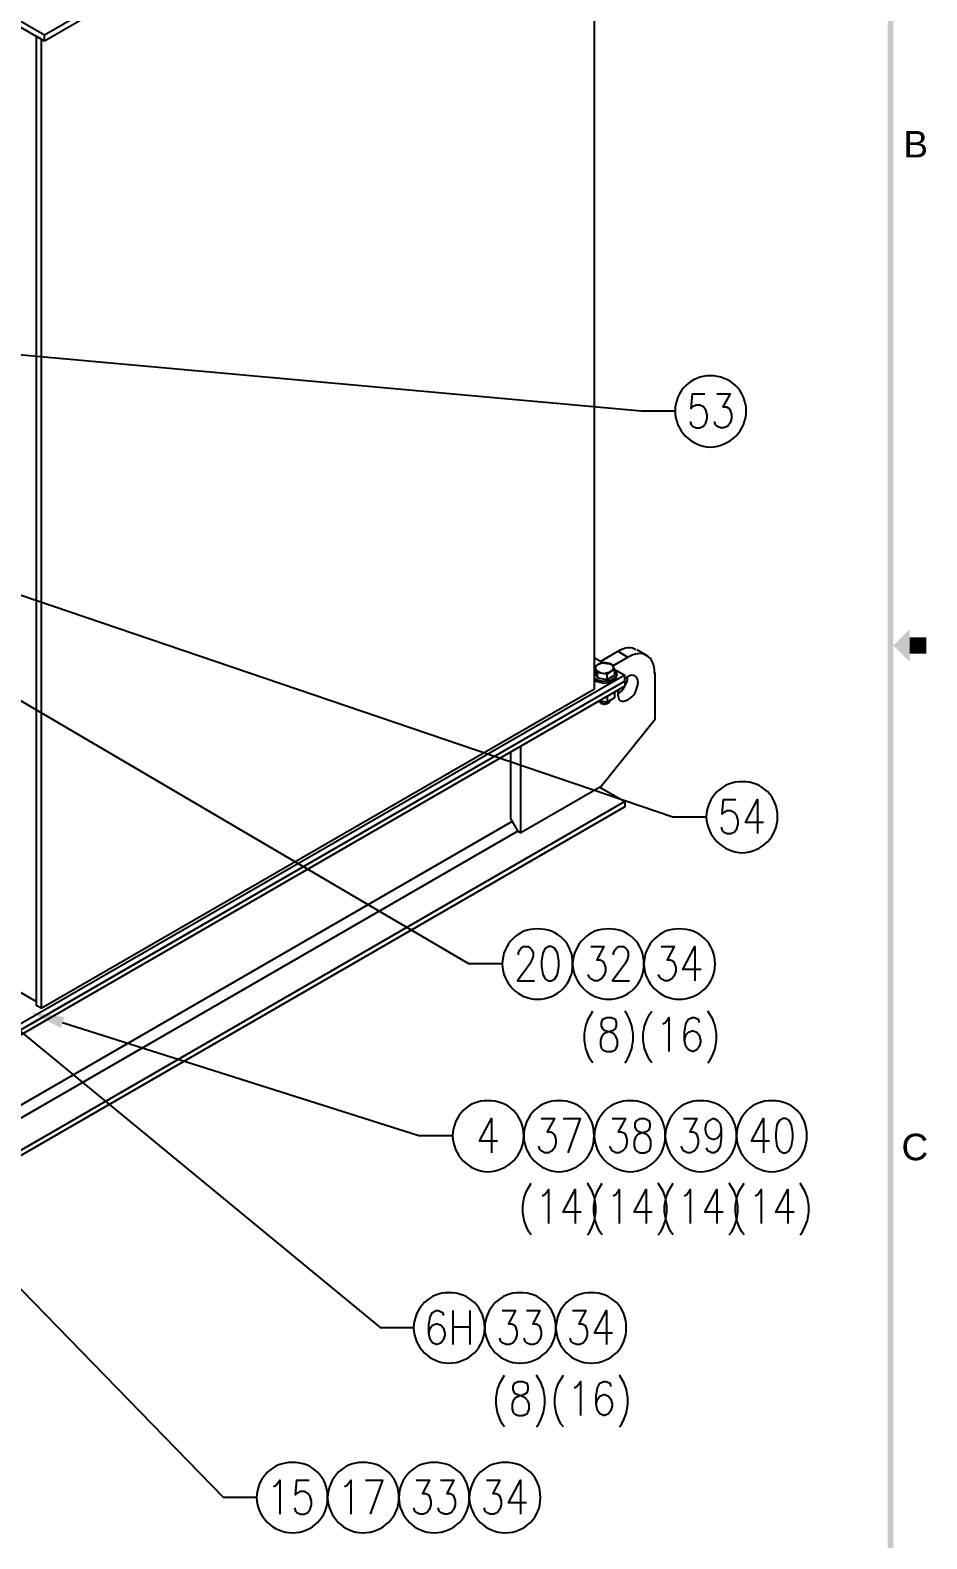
# Model space of a CAD drawing. Header units: inches. Extents: x 0.3 to 33.8, y 15.5 to 37.1.
# Drawn here: x 29.02 to 33.77, y 21.61 to 29.59 of the extents above; entities that cross this region are included whole.
import ezdxf

# ---------------------------------------------------------------- set-up
doc = ezdxf.new("R2010")
doc.units = ezdxf.units.IN
doc.header["$MEASUREMENT"] = 0
doc.styles.add('PDF Arial', font='arial.ttf')

# ---------------------------------------------------------------- blocks, each defined once
blk = doc.blocks.new('60298_1')
at = {"true_color": 0x0037dd, "transparency": 33554687}
for points in [[(33.5914, 15.7043), (33.5614, 15.7344), (33.5614, 36.9341), (33.5914, 36.9641)], [(33.5914, 26.3342), (33.6784, 26.4212), (33.6784, 26.2473)], [(33.6784, 26.2907), (33.6784, 26.3777), (33.7653, 26.3777), (33.7653, 26.2907)]]:
    blk.add_hatch(color=162, dxfattribs=at).paths.add_polyline_path(points)
at = {"transparency": 33554687}
blk.add_hatch(color=21, dxfattribs=at).paths.add_polyline_path([(29.1855, 24.3102), (29.0228, 24.3934), (29.2037, 24.3675)])
for points in [[(29.0986, 29.5644), (24.8506, 32.0173)], [(32.0281, 31.2251), (32.0281, 31.2561), (29.0986, 29.5644)], [(32.0281, 31.2251), (29.0986, 29.5339)], [(29.0986, 29.5339), (26.2521, 31.1776)], [(29.081, 29.5442), (29.081, 24.4142), (32.0101, 26.1055), (32.0101, 31.2148)], [(29.081, 29.5442), (29.0541, 29.5597), (29.0541, 24.4292)], [(29.0986, 29.5339), (29.0986, 29.5644)], [(32.5156, 27.5199), (32.5213, 27.5034), (32.528, 27.4956), (32.5482, 27.4863), (32.5662, 27.4863), (32.5859, 27.4956), (32.5988, 27.5127), (32.6055, 27.5369), (32.6055, 27.556), (32.5988, 27.5803), (32.5859, 27.5974), (32.5662, 27.6067), (32.5482, 27.6067), (32.528, 27.5974), (32.5213, 27.5896), (32.528, 27.6666), (32.5931, 27.6666)], [(32.6571, 27.6666), (32.7274, 27.6666), (32.6891, 27.5974), (32.7077, 27.5974), (32.7217, 27.5896), (32.7274, 27.5803), (32.7346, 27.556), (32.7346, 27.5369), (32.7274, 27.5127), (32.715, 27.4956), (32.6948, 27.4863), (32.6767, 27.4863), (32.6571, 27.4956), (32.6499, 27.5034), (32.6442, 27.5199)], [(32.0416, 26.2506), (32.1335, 26.3038)], [(32.1335, 26.3038), (32.1867, 26.2728)], [(32.2337, 26.3136), (32.2869, 26.2831)], [(32.0101, 26.2686), (32.054, 26.2439)], [(32.0111, 26.1927), (32.0111, 26.2211), (32.0302, 26.2356), (32.0493, 26.2433)], [(32.025, 26.1628), (32.025, 26.1912), (32.0111, 26.2211)], [(32.0111, 26.2077), (32.0111, 26.2077)], [(32.0493, 26.2433), (32.1015, 26.2351)], [(32.1159, 26.2051), (32.0963, 26.1974), (32.0772, 26.1829)], [(32.1015, 26.2351), (32.1159, 26.2051), (32.1159, 26.1767)], [(32.1072, 26.2268), (32.1867, 26.2728)], [(32.1144, 26.2087), (32.1696, 26.1767)], [(32.1696, 26.1463), (22.3992, 20.505), (22.3992, 20.4782)], [(32.1696, 26.1194), (22.3992, 20.4782)], [(32.1696, 26.1463), (32.1696, 26.1767), (28.9571, 24.3223)], [(32.1696, 26.1463), (28.9571, 24.2913)], [(32.0101, 26.1623), (32.0168, 26.1576)], [(32.0101, 26.1545), (32.0168, 26.1499)], [(32.0111, 26.1927), (32.025, 26.1628)], [(32.0772, 26.1545), (32.0772, 26.1829), (32.025, 26.1912)], [(32.025, 26.1628), (32.0772, 26.1545)], [(32.0772, 26.1545), (32.1159, 26.1767)], [(32.1288, 26.1767), (32.1288, 26.1845)], [(32.1867, 26.1705), (32.1696, 26.1576)], [(32.1696, 26.1463), (32.1696, 26.1194)], [(32.3282, 26.1912), (32.3282, 25.9407)], [(32.0772, 26.0352), (32.0328, 26.0404)], [(32.0772, 26.0662), (32.0772, 26.0352)], [(32.1159, 26.0569), (32.0772, 26.0352)], [(32.0855, 26.0332), (32.0932, 26.0409)], [(32.1159, 26.0884), (32.1159, 26.0569)], [(32.0452, 26.0311), (32.0411, 26.0332)], [(32.0818, 26.0311), (32.0855, 26.0332)], [(32.3282, 25.9407), (32.0452, 25.588)], [(31.6202, 25.3432), (31.6202, 25.8018)], [(31.567, 25.4145), (31.567, 25.7713)], [(32.0452, 25.588), (31.6202, 25.3432)], [(32.0374, 25.5839), (32.1696, 25.508)], [(32.1696, 25.508), (22.3992, 19.8667)], [(32.1696, 25.4806), (22.3992, 19.8399)], [(32.1696, 25.508), (32.1696, 25.4806)], [(32.6798, 25.3722), (32.6855, 25.3556), (32.6922, 25.3479), (32.7124, 25.3386), (32.7305, 25.3386), (32.7501, 25.3479), (32.763, 25.3649), (32.7697, 25.3892), (32.7697, 25.4078), (32.763, 25.4326), (32.7501, 25.4491), (32.7305, 25.4589), (32.7124, 25.4589), (32.6922, 25.4491), (32.6855, 25.4419), (32.6922, 25.5188), (32.7573, 25.5188)], [(32.9045, 25.3985), (32.8084, 25.3985), (32.872, 25.5188), (32.872, 25.3386)], [(31.5737, 25.4031), (22.6992, 20.2793)], [(31.567, 25.4145), (31.6026, 25.3531)], [(31.6042, 25.352), (22.6992, 20.2107)], [(29.0541, 24.4499), (27.4956, 25.35)], [(31.6026, 25.3531), (31.6202, 25.3432)], [(31.6068, 24.6972), (31.6068, 24.707), (31.614, 24.7235), (31.6191, 24.7313), (31.6336, 24.7406), (31.6589, 24.7406), (31.6713, 24.7313), (31.6785, 24.7235), (31.6842, 24.707), (31.6842, 24.69), (31.6785, 24.6714), (31.6646, 24.6466), (31.6011, 24.5604), (31.6914, 24.5604)], [(31.7679, 24.5604), (31.7803, 24.5604), (31.8004, 24.5697), (31.8128, 24.5939), (31.82, 24.6373), (31.82, 24.6636), (31.8128, 24.707), (31.8004, 24.7313), (31.7803, 24.7406), (31.7679, 24.7406), (31.7482, 24.7313), (31.7353, 24.707), (31.7297, 24.6636), (31.7297, 24.6373), (31.7353, 24.5939), (31.7482, 24.5697), (31.7679, 24.5604)], [(31.9894, 24.7406), (32.0596, 24.7406), (32.0214, 24.6714), (32.04, 24.6714), (32.054, 24.6636), (32.0596, 24.6544), (32.0669, 24.6301), (32.0669, 24.611), (32.0596, 24.5867), (32.0467, 24.5697), (32.0271, 24.5604), (32.009, 24.5604), (31.9894, 24.5697), (31.9822, 24.5774), (31.9765, 24.5939)], [(32.1108, 24.6972), (32.1108, 24.707), (32.118, 24.7235), (32.1237, 24.7313), (32.1376, 24.7406), (32.1629, 24.7406), (32.1758, 24.7313), (32.1825, 24.7235), (32.1882, 24.707), (32.1882, 24.69), (32.1825, 24.6714), (32.1686, 24.6466), (32.1051, 24.5604), (32.1955, 24.5604)], [(32.3617, 24.7406), (32.432, 24.7406), (32.3938, 24.6714), (32.4123, 24.6714), (32.4263, 24.6636), (32.432, 24.6544), (32.4392, 24.6301), (32.4392, 24.611), (32.432, 24.5867), (32.4191, 24.5697), (32.3994, 24.5604), (32.3814, 24.5604), (32.3617, 24.5697), (32.3545, 24.5774), (32.3488, 24.5939)], [(32.5735, 24.6203), (32.4774, 24.6203), (32.5409, 24.7406), (32.5409, 24.5604)], [(29.081, 24.4142), (29.0541, 24.4292)], [(32.0013, 24.125), (31.9889, 24.1416), (31.976, 24.1679), (31.9636, 24.202), (31.9564, 24.2448), (31.9564, 24.2789), (31.9636, 24.3218), (31.976, 24.3559), (32.0013, 24.3987)], [(32.0731, 24.1849), (32.0989, 24.1849), (32.1185, 24.1942), (32.1242, 24.202), (32.1309, 24.2185), (32.1309, 24.2448), (32.1242, 24.2619), (32.1113, 24.2789), (32.0917, 24.2882), (32.0664, 24.2954), (32.0534, 24.3053), (32.0467, 24.3218), (32.0467, 24.3388), (32.0534, 24.3559), (32.0731, 24.3652), (32.0989, 24.3652), (32.1185, 24.3559), (32.1242, 24.3388), (32.1242, 24.3218), (32.1185, 24.3053), (32.1041, 24.2954), (32.0787, 24.2882), (32.0591, 24.2789), (32.0467, 24.2619), (32.0411, 24.2448), (32.0411, 24.2185), (32.0467, 24.202), (32.0534, 24.1942), (32.0731, 24.1849)], [(32.1696, 24.125), (32.1825, 24.1416), (32.1949, 24.1679), (32.2079, 24.202), (32.2146, 24.2448), (32.2146, 24.2789), (32.2079, 24.3218), (32.1949, 24.3559), (32.1825, 24.3822), (32.1696, 24.3987)], [(32.3127, 24.125), (32.2998, 24.1416), (32.2874, 24.1679), (32.2745, 24.202), (32.2678, 24.2448), (32.2678, 24.2789), (32.2745, 24.3218), (32.2874, 24.3559), (32.2998, 24.3822), (32.3127, 24.3987)], [(32.3705, 24.3311), (32.3845, 24.3388), (32.4025, 24.3652), (32.4025, 24.1849)], [(32.4862, 24.2448), (32.4934, 24.2712), (32.5063, 24.2882), (32.526, 24.2954), (32.5316, 24.2954), (32.5513, 24.2882), (32.5637, 24.2712), (32.5709, 24.2448), (32.5709, 24.2355), (32.5637, 24.2113), (32.5513, 24.1942), (32.5316, 24.1849), (32.526, 24.1849), (32.5063, 24.1942), (32.4934, 24.2113), (32.4862, 24.2448), (32.4862, 24.2882), (32.4934, 24.3311), (32.5063, 24.3559), (32.526, 24.3652), (32.5384, 24.3652), (32.558, 24.3559), (32.5637, 24.3388)], [(32.6096, 24.125), (32.622, 24.1416), (32.6349, 24.1679), (32.6473, 24.202), (32.6545, 24.2448), (32.6545, 24.2789), (32.6473, 24.3218), (32.6349, 24.3559), (32.6096, 24.3987)], [(31.4957, 23.7104), (31.4002, 23.7104), (31.4637, 23.8302), (31.4637, 23.6499)], [(31.7271, 23.8302), (31.7973, 23.8302), (31.7596, 23.761), (31.7777, 23.761), (31.7916, 23.7532), (31.7973, 23.7439), (31.8045, 23.7197), (31.8045, 23.7005), (31.7973, 23.6763), (31.7849, 23.6592), (31.7653, 23.6499), (31.7467, 23.6499), (31.7271, 23.6592), (31.7198, 23.667), (31.7147, 23.684)], [(31.8433, 23.8302), (31.9331, 23.8302), (31.8686, 23.6499)], [(32.1025, 23.8302), (32.1727, 23.8302), (32.135, 23.761), (32.1531, 23.761), (32.1676, 23.7532), (32.1727, 23.7439), (32.18, 23.7197), (32.18, 23.7005), (32.1727, 23.6763), (32.1603, 23.6592), (32.1407, 23.6499), (32.1221, 23.6499), (32.1025, 23.6592), (32.0901, 23.684)], [(32.2512, 23.6499), (32.2765, 23.6499), (32.2962, 23.6592), (32.3018, 23.667), (32.3085, 23.684), (32.3085, 23.7104), (32.3018, 23.7269), (32.2889, 23.7439), (32.2693, 23.7532), (32.244, 23.761), (32.2311, 23.7703), (32.2244, 23.7873), (32.2244, 23.8038), (32.2311, 23.8209), (32.2512, 23.8302), (32.2765, 23.8302), (32.2962, 23.8209), (32.3018, 23.8038), (32.3018, 23.7873), (32.2962, 23.7703), (32.2822, 23.761), (32.2569, 23.7532), (32.2368, 23.7439), (32.2244, 23.7269), (32.2187, 23.7104), (32.2187, 23.684), (32.2244, 23.667), (32.2311, 23.6592), (32.2512, 23.6499)], [(32.481, 23.8302), (32.5518, 23.8302), (32.5136, 23.761), (32.5322, 23.761), (32.5461, 23.7532), (32.5518, 23.7439), (32.5585, 23.7197), (32.5585, 23.7005), (32.5518, 23.6763), (32.5389, 23.6592), (32.5192, 23.6499), (32.5012, 23.6499), (32.481, 23.6592), (32.4686, 23.684)], [(32.6804, 23.7703), (32.6747, 23.7439), (32.6607, 23.7269), (32.6421, 23.7197), (32.6354, 23.7197), (32.6158, 23.7269), (32.6029, 23.7439), (32.5972, 23.7703), (32.5972, 23.7796), (32.6029, 23.8038), (32.6158, 23.8209), (32.6354, 23.8302), (32.6421, 23.8302), (32.6607, 23.8209), (32.6747, 23.8038), (32.6804, 23.7703), (32.6804, 23.7269), (32.6747, 23.684), (32.6607, 23.6592), (32.6421, 23.6499), (32.6298, 23.6499), (32.6101, 23.6592), (32.6029, 23.6763)], [(32.9365, 23.7104), (32.841, 23.7104), (32.9045, 23.8302), (32.9045, 23.6499)], [(33.0078, 23.6499), (33.0202, 23.6499), (33.0398, 23.6592), (33.0527, 23.684), (33.0599, 23.7269), (33.0599, 23.7532), (33.0527, 23.7966), (33.0398, 23.8209), (33.0202, 23.8302), (33.0078, 23.8302), (32.9881, 23.8209), (32.9752, 23.7966), (32.9696, 23.7532), (32.9696, 23.7269), (32.9752, 23.684), (32.9881, 23.6592), (33.0078, 23.6499)], [(31.6749, 23.2146), (31.6625, 23.2316), (31.6496, 23.2575), (31.6372, 23.2916), (31.63, 23.3349), (31.63, 23.3685), (31.6372, 23.4119), (31.6496, 23.4454), (31.6749, 23.4888)], [(31.9719, 23.2146), (31.9848, 23.2316), (31.9972, 23.2575), (32.0101, 23.2916), (32.0168, 23.3349), (32.0168, 23.3685), (32.0101, 23.4119), (31.9972, 23.4454), (31.9719, 23.4888)], [(32.0503, 23.2146), (32.038, 23.2316), (32.025, 23.2575), (32.0126, 23.2916), (32.0054, 23.3349), (32.0054, 23.3685), (32.0126, 23.4119), (32.025, 23.4454), (32.0503, 23.4888)], [(32.3473, 23.2146), (32.3602, 23.2316), (32.3726, 23.2575), (32.3855, 23.2916), (32.3922, 23.3349), (32.3922, 23.3685), (32.3855, 23.4119), (32.3726, 23.4454), (32.3473, 23.4888)], [(32.4258, 23.2146), (32.4134, 23.2316), (32.4005, 23.2575), (32.3881, 23.2916), (32.3808, 23.3349), (32.3808, 23.3685), (32.3881, 23.4119), (32.4005, 23.4454), (32.4258, 23.4888)], [(32.7227, 23.2146), (32.7356, 23.2316), (32.748, 23.2575), (32.7609, 23.2916), (32.7682, 23.3349), (32.7682, 23.3685), (32.7609, 23.4119), (32.748, 23.4454), (32.7227, 23.4888)], [(32.8012, 23.2146), (32.7888, 23.2316), (32.7759, 23.2575), (32.7635, 23.2916), (32.7563, 23.3349), (32.7563, 23.3685), (32.7635, 23.4119), (32.7759, 23.4454), (32.8012, 23.4888)], [(33.0981, 23.2146), (33.111, 23.2316), (33.1234, 23.2575), (33.1364, 23.2916), (33.1436, 23.3349), (33.1436, 23.3685), (33.1364, 23.4119), (33.1234, 23.4454), (33.0981, 23.4888)], [(31.7328, 23.4212), (31.7467, 23.4284), (31.7653, 23.4547), (31.7653, 23.2745)], [(31.9388, 23.3349), (31.8433, 23.3349), (31.9063, 23.4547), (31.9063, 23.2745)], [(32.1082, 23.4212), (32.1221, 23.4284), (32.1407, 23.4547), (32.1407, 23.2745)], [(32.3142, 23.3349), (32.2187, 23.3349), (32.2822, 23.4547), (32.2822, 23.2745)], [(32.4836, 23.4212), (32.4976, 23.4284), (32.5161, 23.4547), (32.5161, 23.2745)], [(32.6897, 23.3349), (32.5941, 23.3349), (32.6576, 23.4547), (32.6576, 23.2745)], [(32.859, 23.4212), (32.8735, 23.4284), (32.8916, 23.4547), (32.8916, 23.2745)], [(33.0656, 23.3349), (32.9696, 23.3349), (33.0331, 23.4547), (33.0331, 23.2745)], [(31.1327, 22.6941), (31.1394, 22.7204), (31.1523, 22.7374), (31.1719, 22.7447), (31.1776, 22.7447), (31.1972, 22.7374), (31.2096, 22.7204), (31.2169, 22.6941), (31.2169, 22.6848), (31.2096, 22.6605), (31.1972, 22.6435), (31.1776, 22.6342), (31.1719, 22.6342), (31.1523, 22.6435), (31.1394, 22.6605), (31.1327, 22.6941), (31.1327, 22.7374), (31.1394, 22.7803), (31.1523, 22.8046), (31.1719, 22.8144), (31.1843, 22.8144), (31.2045, 22.8046), (31.2096, 22.7881)], [(31.2613, 22.6342), (31.2613, 22.8144)], [(31.3511, 22.6342), (31.3511, 22.8144)], [(31.5215, 22.8144), (31.5918, 22.8144), (31.5536, 22.7447), (31.5722, 22.7447), (31.5861, 22.7374), (31.5918, 22.7276), (31.599, 22.7034), (31.599, 22.6848), (31.5918, 22.6605), (31.5794, 22.6435), (31.5592, 22.6342), (31.5412, 22.6342), (31.5215, 22.6435), (31.5143, 22.6507), (31.5086, 22.6677)], [(31.6501, 22.8144), (31.7204, 22.8144), (31.6827, 22.7447), (31.7007, 22.7447), (31.7147, 22.7374), (31.7204, 22.7276), (31.7276, 22.7034), (31.7276, 22.6848), (31.7204, 22.6605), (31.708, 22.6435), (31.6883, 22.6342), (31.6698, 22.6342), (31.6501, 22.6435), (31.6429, 22.6507), (31.6372, 22.6677)], [(31.8939, 22.8144), (31.9641, 22.8144), (31.9259, 22.7447), (31.9445, 22.7447), (31.9584, 22.7374), (31.9641, 22.7276), (31.9713, 22.7034), (31.9713, 22.6848), (31.9641, 22.6605), (31.9512, 22.6435), (31.9316, 22.6342), (31.9135, 22.6342), (31.8939, 22.6435), (31.8866, 22.6507), (31.881, 22.6677)], [(32.1056, 22.6941), (32.0095, 22.6941), (32.0731, 22.8144), (32.0731, 22.6342)], [(31.2613, 22.7276), (31.3511, 22.7276)], [(31.5334, 22.1983), (31.521, 22.2154), (31.5081, 22.2417), (31.4957, 22.2753), (31.4885, 22.3186), (31.4885, 22.3522), (31.4957, 22.3956), (31.5081, 22.4291), (31.5334, 22.4725)], [(31.7018, 22.1983), (31.7147, 22.2154), (31.7271, 22.2417), (31.74, 22.2753), (31.7467, 22.3186), (31.7467, 22.3522), (31.74, 22.3956), (31.7271, 22.4291), (31.7018, 22.4725)], [(31.8448, 22.1983), (31.8319, 22.2154), (31.8195, 22.2417), (31.8066, 22.2753), (31.7999, 22.3186), (31.7999, 22.3522), (31.8066, 22.3956), (31.8195, 22.4291), (31.8448, 22.4725)], [(32.1418, 22.1983), (32.1541, 22.2154), (32.1671, 22.2417), (32.1794, 22.2753), (32.1867, 22.3186), (32.1867, 22.3522), (32.1794, 22.3956), (32.1671, 22.4291), (32.1418, 22.4725)], [(31.6057, 22.2587), (31.631, 22.2587), (31.6506, 22.268), (31.6563, 22.2753), (31.663, 22.2923), (31.663, 22.3186), (31.6563, 22.3357), (31.6434, 22.3522), (31.6238, 22.3615), (31.5985, 22.3692), (31.5856, 22.3785), (31.5789, 22.3956), (31.5789, 22.4126), (31.5856, 22.4291), (31.6057, 22.439), (31.631, 22.439), (31.6506, 22.4291), (31.6563, 22.4126), (31.6563, 22.3956), (31.6506, 22.3785), (31.6367, 22.3692), (31.6109, 22.3615), (31.5913, 22.3522), (31.5789, 22.3357), (31.5732, 22.3186), (31.5732, 22.2923), (31.5789, 22.2753), (31.5856, 22.268), (31.6057, 22.2587)], [(31.9027, 22.4049), (31.9166, 22.4126), (31.9347, 22.439), (31.9347, 22.2587)], [(32.0183, 22.3186), (32.0256, 22.345), (32.0385, 22.3615), (32.0581, 22.3692), (32.0638, 22.3692), (32.0834, 22.3615), (32.0958, 22.345), (32.103, 22.3186), (32.103, 22.3093), (32.0958, 22.2846), (32.0834, 22.268), (32.0638, 22.2587), (32.0581, 22.2587), (32.0385, 22.268), (32.0256, 22.2846), (32.0183, 22.3186), (32.0183, 22.3615), (32.0256, 22.4049), (32.0385, 22.4291), (32.0581, 22.439), (32.0705, 22.439), (32.0906, 22.4291), (32.0958, 22.4126)], [(30.3111, 21.8823), (30.325, 21.89), (30.3436, 21.9164), (30.3436, 21.7361)], [(30.4216, 21.7697), (30.4273, 21.7527), (30.434, 21.7454), (30.4541, 21.7361), (30.4722, 21.7361), (30.4918, 21.7454), (30.5047, 21.7625), (30.5114, 21.7867), (30.5114, 21.8053), (30.5047, 21.8296), (30.4918, 21.8466), (30.4722, 21.8559), (30.4541, 21.8559), (30.434, 21.8466), (30.4273, 21.8394), (30.434, 21.9164), (30.4991, 21.9164)], [(30.6865, 21.8823), (30.7005, 21.89), (30.719, 21.9164), (30.719, 21.7361)], [(30.797, 21.9164), (30.8874, 21.9164), (30.8223, 21.7361)], [(31.0661, 21.9164), (31.1363, 21.9164), (31.0986, 21.8466), (31.1167, 21.8466), (31.1306, 21.8394), (31.1363, 21.8296), (31.1435, 21.8053), (31.1435, 21.7867), (31.1363, 21.7625), (31.1239, 21.7454), (31.1043, 21.7361), (31.0857, 21.7361), (31.0661, 21.7454), (31.0588, 21.7527), (31.0537, 21.7697)], [(31.1947, 21.9164), (31.2654, 21.9164), (31.2272, 21.8466), (31.2458, 21.8466), (31.2597, 21.8394), (31.2654, 21.8296), (31.2721, 21.8053), (31.2721, 21.7867), (31.2654, 21.7625), (31.2525, 21.7454), (31.2329, 21.7361), (31.2148, 21.7361), (31.1947, 21.7454), (31.1879, 21.7527), (31.1823, 21.7697)], [(31.4384, 21.9164), (31.5086, 21.9164), (31.4709, 21.8466), (31.489, 21.8466), (31.503, 21.8394), (31.5086, 21.8296), (31.5159, 21.8053), (31.5159, 21.7867), (31.5086, 21.7625), (31.4962, 21.7454), (31.4766, 21.7361), (31.458, 21.7361), (31.4384, 21.7454), (31.4312, 21.7527), (31.4255, 21.7697)], [(31.6501, 21.796), (31.5546, 21.796), (31.6176, 21.9164), (31.6176, 21.7361)]]:
    blk.add_lwpolyline(points, dxfattribs=at)
at = {"color": 21, "transparency": 33554687}
for points in [[(27.0376, 27.2101), (27.9454, 27.9671), (32.2564, 27.5767), (32.4366, 27.5767)], [(27.1378, 26.3172), (27.5829, 27.0742), (32.4242, 25.4284), (32.6045, 25.4284)], [(27.4553, 26.3569), (27.5597, 26.8703), (31.3423, 24.6507), (31.5226, 24.6507)], [(27.776, 25.2761), (30.8745, 22.724), (31.0547, 22.724)], [(27.098, 24.8542), (30.0436, 21.826), (30.2238, 21.826)], [(29.1941, 24.3388), (31.08, 23.7403), (31.2602, 23.7403)]]:
    blk.add_lwpolyline(points, dxfattribs=at)
at = {"transparency": 33554687}
for points, knots in [([(32.8126, 27.5762), (32.8126, 27.473), (32.7286, 27.389), (32.6215, 27.3851), (32.5212, 27.389), (32.4371, 27.473), (32.4356, 27.5762), (32.4371, 27.6804), (32.5212, 27.7645), (32.6215, 27.7621), (32.7286, 27.7645), (32.8126, 27.6804), (32.8126, 27.5762)], [0, 0, 0, 0, 1, 1, 1, 2, 2, 2, 3, 3, 3, 4, 4, 4, 4]), ([(32.8126, 27.5762), (32.8126, 27.473), (32.7286, 27.389), (32.6215, 27.3851), (32.5212, 27.389), (32.4371, 27.473), (32.4356, 27.5762), (32.4371, 27.6804), (32.5212, 27.7645), (32.6215, 27.7621), (32.7286, 27.7645), (32.8126, 27.6804), (32.8126, 27.5762)], [0, 0, 0, 0, 1, 1, 1, 2, 2, 2, 3, 3, 3, 4, 4, 4, 4]), ([(32.8126, 27.5762), (32.8126, 27.473), (32.7286, 27.389), (32.6215, 27.3851), (32.5212, 27.389), (32.4371, 27.473), (32.4356, 27.5762), (32.4371, 27.6804), (32.5212, 27.7645), (32.6215, 27.7621), (32.7286, 27.7645), (32.8126, 27.6804), (32.8126, 27.5762)], [0, 0, 0, 0, 1, 1, 1, 2, 2, 2, 3, 3, 3, 4, 4, 4, 4]), ([(32.3271, 26.187), (32.3284, 26.2348), (32.3135, 26.2678), (32.2858, 26.28), (32.2604, 26.2985), (32.2244, 26.2949), (32.1825, 26.2697)], [0, 0, 0, 0, 1, 1, 1, 2, 2, 2, 2]), ([(32.0121, 26.1561), (32.0295, 26.151), (32.0462, 26.147), (32.0586, 26.1457), (32.0999, 26.147), (32.1293, 26.164), (32.1257, 26.1819), (32.1293, 26.1935), (32.1242, 26.2019), (32.1102, 26.2077)], [0, 0, 0, 0, 1, 1, 1, 2, 2, 2, 3, 3, 3, 3]), ([(32.0276, 26.2335), (32.0216, 26.2309), (32.0167, 26.2241), (32.0121, 26.2129), (32.0167, 26.2019), (32.0377, 26.1898), (32.0586, 26.187), (32.0761, 26.1898), (32.088, 26.1926), (32.0948, 26.1974)], [0, 0, 0, 0, 1, 1, 1, 2, 2, 2, 3, 3, 3, 3]), ([(32.0948, 26.1974), (32.1056, 26.2028), (32.1106, 26.2097), (32.1102, 26.2129), (32.1106, 26.2318), (32.0896, 26.244), (32.0586, 26.2439), (32.0512, 26.244), (32.0392, 26.2411), (32.0276, 26.2335)], [0, 0, 0, 0, 1, 1, 1, 2, 2, 2, 3, 3, 3, 3]), ([(32.0121, 26.1457), (32.0295, 26.1432), (32.0462, 26.1392), (32.0586, 26.1354), (32.0999, 26.1392), (32.1293, 26.1562), (32.1257, 26.1767)], [0, 0, 0, 0, 1, 1, 1, 2, 2, 2, 2]), ([(32.1309, 26.0786), (32.1478, 26.0872), (32.1613, 26.1014), (32.1671, 26.1148), (32.1812, 26.1359), (32.1868, 26.1548), (32.1825, 26.1664)], [0, 0, 0, 0, 1, 1, 1, 2, 2, 2, 2]), ([(32.1361, 26.0993), (32.1301, 26.0745), (32.135, 26.0529), (32.1464, 26.0425), (32.17, 26.0327), (32.2036, 26.0521), (32.2239, 26.0838), (32.2451, 26.124), (32.2451, 26.1628), (32.2239, 26.1716), (32.2144, 26.1805), (32.2009, 26.1792), (32.1825, 26.1664)], [0, 0, 0, 0, 1, 1, 1, 2, 2, 2, 3, 3, 3, 4, 4, 4, 4]), ([(32.0328, 26.0373), (32.0387, 26.033), (32.0505, 26.0282), (32.0586, 26.027), (32.0719, 26.0282), (32.0799, 26.0301), (32.0844, 26.0321)], [0, 0, 0, 0, 1, 1, 1, 2, 2, 2, 2]), ([(32.0431, 26.027), (32.0502, 26.0285), (32.0568, 26.0269), (32.0586, 26.0218), (32.0705, 26.0269), (32.0771, 26.0285), (32.0793, 26.027)], [0, 0, 0, 0, 1, 1, 1, 2, 2, 2, 2]), ([(32.9778, 25.4279), (32.98, 25.3252), (32.896, 25.2412), (32.7919, 25.2369), (32.6886, 25.2412), (32.6046, 25.3252), (32.6008, 25.4279), (32.6046, 25.5326), (32.6886, 25.6166), (32.7919, 25.6138), (32.896, 25.6166), (32.98, 25.5326), (32.9778, 25.4279)], [0, 0, 0, 0, 1, 1, 1, 2, 2, 2, 3, 3, 3, 4, 4, 4, 4]), ([(32.9778, 25.4279), (32.98, 25.3252), (32.896, 25.2412), (32.7919, 25.2369), (32.6886, 25.2412), (32.6046, 25.3252), (32.6008, 25.4279), (32.6046, 25.5326), (32.6886, 25.6166), (32.7919, 25.6138), (32.896, 25.6166), (32.98, 25.5326), (32.9778, 25.4279)], [0, 0, 0, 0, 1, 1, 1, 2, 2, 2, 3, 3, 3, 4, 4, 4, 4]), ([(32.9778, 25.4279), (32.98, 25.3252), (32.896, 25.2412), (32.7919, 25.2369), (32.6886, 25.2412), (32.6046, 25.3252), (32.6008, 25.4279), (32.6046, 25.5326), (32.6886, 25.6166), (32.7919, 25.6138), (32.896, 25.6166), (32.98, 25.5326), (32.9778, 25.4279)], [0, 0, 0, 0, 1, 1, 1, 2, 2, 2, 3, 3, 3, 4, 4, 4, 4]), ([(31.8934, 24.6482), (31.8981, 24.5471), (31.8141, 24.463), (31.7075, 24.4622), (31.6067, 24.463), (31.5226, 24.5471), (31.5215, 24.6482), (31.5226, 24.7544), (31.6067, 24.8385), (31.7075, 24.8341), (31.8141, 24.8385), (31.8981, 24.7544), (31.8934, 24.6482)], [0, 0, 0, 0, 1, 1, 1, 2, 2, 2, 3, 3, 3, 4, 4, 4, 4]), ([(31.8934, 24.6482), (31.8981, 24.5471), (31.8141, 24.463), (31.7075, 24.4622), (31.6067, 24.463), (31.5226, 24.5471), (31.5215, 24.6482), (31.5226, 24.7544), (31.6067, 24.8385), (31.7075, 24.8341), (31.8141, 24.8385), (31.8981, 24.7544), (31.8934, 24.6482)], [0, 0, 0, 0, 1, 1, 1, 2, 2, 2, 3, 3, 3, 4, 4, 4, 4]), ([(31.8934, 24.6482), (31.8981, 24.5471), (31.8141, 24.463), (31.7075, 24.4622), (31.6067, 24.463), (31.5226, 24.5471), (31.5215, 24.6482), (31.5226, 24.7544), (31.6067, 24.8385), (31.7075, 24.8341), (31.8141, 24.8385), (31.8981, 24.7544), (31.8934, 24.6482)], [0, 0, 0, 0, 1, 1, 1, 2, 2, 2, 3, 3, 3, 4, 4, 4, 4]), ([(32.2703, 24.6482), (32.2736, 24.5471), (32.1895, 24.463), (32.0844, 24.4622), (31.9822, 24.463), (31.8981, 24.5471), (31.8934, 24.6482), (31.8981, 24.7544), (31.9822, 24.8385), (32.0844, 24.8341), (32.1895, 24.8385), (32.2736, 24.7544), (32.2703, 24.6482)], [0, 0, 0, 0, 1, 1, 1, 2, 2, 2, 3, 3, 3, 4, 4, 4, 4]), ([(32.2703, 24.6482), (32.2736, 24.5471), (32.1895, 24.463), (32.0844, 24.4622), (31.9822, 24.463), (31.8981, 24.5471), (31.8934, 24.6482), (31.8981, 24.7544), (31.9822, 24.8385), (32.0844, 24.8341), (32.1895, 24.8385), (32.2736, 24.7544), (32.2703, 24.6482)], [0, 0, 0, 0, 1, 1, 1, 2, 2, 2, 3, 3, 3, 4, 4, 4, 4]), ([(32.2703, 24.6482), (32.2736, 24.5471), (32.1895, 24.463), (32.0844, 24.4622), (31.9822, 24.463), (31.8981, 24.5471), (31.8934, 24.6482), (31.8981, 24.7544), (31.9822, 24.8385), (32.0844, 24.8341), (32.1895, 24.8385), (32.2736, 24.7544), (32.2703, 24.6482)], [0, 0, 0, 0, 1, 1, 1, 2, 2, 2, 3, 3, 3, 4, 4, 4, 4]), ([(32.6473, 24.6482), (32.6491, 24.5471), (32.565, 24.463), (32.4562, 24.4622), (32.3576, 24.463), (32.2736, 24.5471), (32.2703, 24.6482), (32.2736, 24.7544), (32.3576, 24.8385), (32.4562, 24.8341), (32.565, 24.8385), (32.6491, 24.7544), (32.6473, 24.6482)], [0, 0, 0, 0, 1, 1, 1, 2, 2, 2, 3, 3, 3, 4, 4, 4, 4]), ([(32.6473, 24.6482), (32.6491, 24.5471), (32.565, 24.463), (32.4562, 24.4622), (32.3576, 24.463), (32.2736, 24.5471), (32.2703, 24.6482), (32.2736, 24.7544), (32.3576, 24.8385), (32.4562, 24.8341), (32.565, 24.8385), (32.6491, 24.7544), (32.6473, 24.6482)], [0, 0, 0, 0, 1, 1, 1, 2, 2, 2, 3, 3, 3, 4, 4, 4, 4]), ([(32.6473, 24.6482), (32.6491, 24.5471), (32.565, 24.463), (32.4562, 24.4622), (32.3576, 24.463), (32.2736, 24.5471), (32.2703, 24.6482), (32.2736, 24.7544), (32.3576, 24.8385), (32.4562, 24.8341), (32.565, 24.8385), (32.6491, 24.7544), (32.6473, 24.6482)], [0, 0, 0, 0, 1, 1, 1, 2, 2, 2, 3, 3, 3, 4, 4, 4, 4]), ([(31.6352, 23.7393), (31.636, 23.6368), (31.5519, 23.5527), (31.4441, 23.5482), (31.3445, 23.5527), (31.2605, 23.6368), (31.2582, 23.7393), (31.2605, 23.8442), (31.3445, 23.9282), (31.4441, 23.9252), (31.5519, 23.9282), (31.636, 23.8442), (31.6352, 23.7393)], [0, 0, 0, 0, 1, 1, 1, 2, 2, 2, 3, 3, 3, 4, 4, 4, 4]), ([(31.6352, 23.7393), (31.636, 23.6368), (31.5519, 23.5527), (31.4441, 23.5482), (31.3445, 23.5527), (31.2605, 23.6368), (31.2582, 23.7393), (31.2605, 23.8442), (31.3445, 23.9282), (31.4441, 23.9252), (31.5519, 23.9282), (31.636, 23.8442), (31.6352, 23.7393)], [0, 0, 0, 0, 1, 1, 1, 2, 2, 2, 3, 3, 3, 4, 4, 4, 4]), ([(31.6352, 23.7393), (31.636, 23.6368), (31.5519, 23.5527), (31.4441, 23.5482), (31.3445, 23.5527), (31.2605, 23.6368), (31.2582, 23.7393), (31.2605, 23.8442), (31.3445, 23.9282), (31.4441, 23.9252), (31.5519, 23.9282), (31.636, 23.8442), (31.6352, 23.7393)], [0, 0, 0, 0, 1, 1, 1, 2, 2, 2, 3, 3, 3, 4, 4, 4, 4]), ([(32.007, 23.7393), (32.0114, 23.6368), (31.9274, 23.5527), (31.8211, 23.5482), (31.72, 23.5527), (31.636, 23.6368), (31.6352, 23.7393), (31.636, 23.8442), (31.72, 23.9282), (31.8211, 23.9252), (31.9274, 23.9282), (32.0114, 23.8442), (32.007, 23.7393)], [0, 0, 0, 0, 1, 1, 1, 2, 2, 2, 3, 3, 3, 4, 4, 4, 4]), ([(32.007, 23.7393), (32.0114, 23.6368), (31.9274, 23.5527), (31.8211, 23.5482), (31.72, 23.5527), (31.636, 23.6368), (31.6352, 23.7393), (31.636, 23.8442), (31.72, 23.9282), (31.8211, 23.9252), (31.9274, 23.9282), (32.0114, 23.8442), (32.007, 23.7393)], [0, 0, 0, 0, 1, 1, 1, 2, 2, 2, 3, 3, 3, 4, 4, 4, 4]), ([(32.007, 23.7393), (32.0114, 23.6368), (31.9274, 23.5527), (31.8211, 23.5482), (31.72, 23.5527), (31.636, 23.6368), (31.6352, 23.7393), (31.636, 23.8442), (31.72, 23.9282), (31.8211, 23.9252), (31.9274, 23.9282), (32.0114, 23.8442), (32.007, 23.7393)], [0, 0, 0, 0, 1, 1, 1, 2, 2, 2, 3, 3, 3, 4, 4, 4, 4]), ([(32.3839, 23.7393), (32.3869, 23.6368), (32.3029, 23.5527), (32.198, 23.5482), (32.0955, 23.5527), (32.0114, 23.6368), (32.007, 23.7393), (32.0114, 23.8442), (32.0955, 23.9282), (32.198, 23.9252), (32.3029, 23.9282), (32.3869, 23.8442), (32.3839, 23.7393)], [0, 0, 0, 0, 1, 1, 1, 2, 2, 2, 3, 3, 3, 4, 4, 4, 4]), ([(32.3839, 23.7393), (32.3869, 23.6368), (32.3029, 23.5527), (32.198, 23.5482), (32.0955, 23.5527), (32.0114, 23.6368), (32.007, 23.7393), (32.0114, 23.8442), (32.0955, 23.9282), (32.198, 23.9252), (32.3029, 23.9282), (32.3869, 23.8442), (32.3839, 23.7393)], [0, 0, 0, 0, 1, 1, 1, 2, 2, 2, 3, 3, 3, 4, 4, 4, 4]), ([(32.3839, 23.7393), (32.3869, 23.6368), (32.3029, 23.5527), (32.198, 23.5482), (32.0955, 23.5527), (32.0114, 23.6368), (32.007, 23.7393), (32.0114, 23.8442), (32.0955, 23.9282), (32.198, 23.9252), (32.3029, 23.9282), (32.3869, 23.8442), (32.3839, 23.7393)], [0, 0, 0, 0, 1, 1, 1, 2, 2, 2, 3, 3, 3, 4, 4, 4, 4]), ([(32.7609, 23.7393), (32.7624, 23.6368), (32.6784, 23.5527), (32.5699, 23.5482), (32.471, 23.5527), (32.3869, 23.6368), (32.3839, 23.7393), (32.3869, 23.8442), (32.471, 23.9282), (32.5699, 23.9252), (32.6784, 23.9282), (32.7624, 23.8442), (32.7609, 23.7393)], [0, 0, 0, 0, 1, 1, 1, 2, 2, 2, 3, 3, 3, 4, 4, 4, 4]), ([(32.7609, 23.7393), (32.7624, 23.6368), (32.6784, 23.5527), (32.5699, 23.5482), (32.471, 23.5527), (32.3869, 23.6368), (32.3839, 23.7393), (32.3869, 23.8442), (32.471, 23.9282), (32.5699, 23.9252), (32.6784, 23.9282), (32.7624, 23.8442), (32.7609, 23.7393)], [0, 0, 0, 0, 1, 1, 1, 2, 2, 2, 3, 3, 3, 4, 4, 4, 4]), ([(32.7609, 23.7393), (32.7624, 23.6368), (32.6784, 23.5527), (32.5699, 23.5482), (32.471, 23.5527), (32.3869, 23.6368), (32.3839, 23.7393), (32.3869, 23.8442), (32.471, 23.9282), (32.5699, 23.9252), (32.6784, 23.9282), (32.7624, 23.8442), (32.7609, 23.7393)], [0, 0, 0, 0, 1, 1, 1, 2, 2, 2, 3, 3, 3, 4, 4, 4, 4]), ([(33.1327, 23.7393), (33.1379, 23.6368), (33.0538, 23.5527), (32.9468, 23.5482), (32.8465, 23.5527), (32.7624, 23.6368), (32.7609, 23.7393), (32.7624, 23.8442), (32.8465, 23.9282), (32.9468, 23.9252), (33.0538, 23.9282), (33.1379, 23.8442), (33.1327, 23.7393)], [0, 0, 0, 0, 1, 1, 1, 2, 2, 2, 3, 3, 3, 4, 4, 4, 4]), ([(33.1327, 23.7393), (33.1379, 23.6368), (33.0538, 23.5527), (32.9468, 23.5482), (32.8465, 23.5527), (32.7624, 23.6368), (32.7609, 23.7393), (32.7624, 23.8442), (32.8465, 23.9282), (32.9468, 23.9252), (33.0538, 23.9282), (33.1379, 23.8442), (33.1327, 23.7393)], [0, 0, 0, 0, 1, 1, 1, 2, 2, 2, 3, 3, 3, 4, 4, 4, 4]), ([(33.1327, 23.7393), (33.1379, 23.6368), (33.0538, 23.5527), (32.9468, 23.5482), (32.8465, 23.5527), (32.7624, 23.6368), (32.7609, 23.7393), (32.7624, 23.8442), (32.8465, 23.9282), (32.9468, 23.9252), (33.0538, 23.9282), (33.1379, 23.8442), (33.1327, 23.7393)], [0, 0, 0, 0, 1, 1, 1, 2, 2, 2, 3, 3, 3, 4, 4, 4, 4]), ([(31.4286, 22.722), (31.4303, 22.6207), (31.3462, 22.5366), (31.2375, 22.536), (31.1388, 22.5366), (31.0548, 22.6207), (31.0516, 22.722), (31.0548, 22.828), (31.1388, 22.9121), (31.2375, 22.9079), (31.3462, 22.9121), (31.4303, 22.828), (31.4286, 22.722)], [0, 0, 0, 0, 1, 1, 1, 2, 2, 2, 3, 3, 3, 4, 4, 4, 4]), ([(31.4286, 22.722), (31.4303, 22.6207), (31.3462, 22.5366), (31.2375, 22.536), (31.1388, 22.5366), (31.0548, 22.6207), (31.0516, 22.722), (31.0548, 22.828), (31.1388, 22.9121), (31.2375, 22.9079), (31.3462, 22.9121), (31.4303, 22.828), (31.4286, 22.722)], [0, 0, 0, 0, 1, 1, 1, 2, 2, 2, 3, 3, 3, 4, 4, 4, 4]), ([(31.4286, 22.722), (31.4303, 22.6207), (31.3462, 22.5366), (31.2375, 22.536), (31.1388, 22.5366), (31.0548, 22.6207), (31.0516, 22.722), (31.0548, 22.828), (31.1388, 22.9121), (31.2375, 22.9079), (31.3462, 22.9121), (31.4303, 22.828), (31.4286, 22.722)], [0, 0, 0, 0, 1, 1, 1, 2, 2, 2, 3, 3, 3, 4, 4, 4, 4]), ([(31.8056, 22.722), (31.8057, 22.6207), (31.7217, 22.5366), (31.6145, 22.536), (31.5143, 22.5366), (31.4303, 22.6207), (31.4286, 22.722), (31.4303, 22.828), (31.5143, 22.9121), (31.6145, 22.9079), (31.7217, 22.9121), (31.8057, 22.828), (31.8056, 22.722)], [0, 0, 0, 0, 1, 1, 1, 2, 2, 2, 3, 3, 3, 4, 4, 4, 4]), ([(31.8056, 22.722), (31.8057, 22.6207), (31.7217, 22.5366), (31.6145, 22.536), (31.5143, 22.5366), (31.4303, 22.6207), (31.4286, 22.722), (31.4303, 22.828), (31.5143, 22.9121), (31.6145, 22.9079), (31.7217, 22.9121), (31.8057, 22.828), (31.8056, 22.722)], [0, 0, 0, 0, 1, 1, 1, 2, 2, 2, 3, 3, 3, 4, 4, 4, 4]), ([(31.8056, 22.722), (31.8057, 22.6207), (31.7217, 22.5366), (31.6145, 22.536), (31.5143, 22.5366), (31.4303, 22.6207), (31.4286, 22.722), (31.4303, 22.828), (31.5143, 22.9121), (31.6145, 22.9079), (31.7217, 22.9121), (31.8057, 22.828), (31.8056, 22.722)], [0, 0, 0, 0, 1, 1, 1, 2, 2, 2, 3, 3, 3, 4, 4, 4, 4]), ([(32.1774, 22.722), (32.1812, 22.6207), (32.0972, 22.5366), (31.9915, 22.536), (31.8898, 22.5366), (31.8057, 22.6207), (31.8056, 22.722), (31.8057, 22.828), (31.8898, 22.9121), (31.9915, 22.9079), (32.0972, 22.9121), (32.1812, 22.828), (32.1774, 22.722)], [0, 0, 0, 0, 1, 1, 1, 2, 2, 2, 3, 3, 3, 4, 4, 4, 4]), ([(32.1774, 22.722), (32.1812, 22.6207), (32.0972, 22.5366), (31.9915, 22.536), (31.8898, 22.5366), (31.8057, 22.6207), (31.8056, 22.722), (31.8057, 22.828), (31.8898, 22.9121), (31.9915, 22.9079), (32.0972, 22.9121), (32.1812, 22.828), (32.1774, 22.722)], [0, 0, 0, 0, 1, 1, 1, 2, 2, 2, 3, 3, 3, 4, 4, 4, 4]), ([(32.1774, 22.722), (32.1812, 22.6207), (32.0972, 22.5366), (31.9915, 22.536), (31.8898, 22.5366), (31.8057, 22.6207), (31.8056, 22.722), (31.8057, 22.828), (31.8898, 22.9121), (31.9915, 22.9079), (32.0972, 22.9121), (32.1812, 22.828), (32.1774, 22.722)], [0, 0, 0, 0, 1, 1, 1, 2, 2, 2, 3, 3, 3, 4, 4, 4, 4]), ([(30.5972, 21.8234), (30.5995, 21.7226), (30.5154, 21.6386), (30.4113, 21.6375), (30.3081, 21.6386), (30.224, 21.7226), (30.2202, 21.8234), (30.224, 21.93), (30.3081, 22.014), (30.4113, 22.0093), (30.5154, 22.014), (30.5995, 21.93), (30.5972, 21.8234)], [0, 0, 0, 0, 1, 1, 1, 2, 2, 2, 3, 3, 3, 4, 4, 4, 4]), ([(30.5972, 21.8234), (30.5995, 21.7226), (30.5154, 21.6386), (30.4113, 21.6375), (30.3081, 21.6386), (30.224, 21.7226), (30.2202, 21.8234), (30.224, 21.93), (30.3081, 22.014), (30.4113, 22.0093), (30.5154, 22.014), (30.5995, 21.93), (30.5972, 21.8234)], [0, 0, 0, 0, 1, 1, 1, 2, 2, 2, 3, 3, 3, 4, 4, 4, 4]), ([(30.5972, 21.8234), (30.5995, 21.7226), (30.5154, 21.6386), (30.4113, 21.6375), (30.3081, 21.6386), (30.224, 21.7226), (30.2202, 21.8234), (30.224, 21.93), (30.3081, 22.014), (30.4113, 22.0093), (30.5154, 22.014), (30.5995, 21.93), (30.5972, 21.8234)], [0, 0, 0, 0, 1, 1, 1, 2, 2, 2, 3, 3, 3, 4, 4, 4, 4]), ([(30.9742, 21.8234), (30.975, 21.7226), (30.8909, 21.6386), (30.7831, 21.6375), (30.6835, 21.6386), (30.5995, 21.7226), (30.5972, 21.8234), (30.5995, 21.93), (30.6835, 22.014), (30.7831, 22.0093), (30.8909, 22.014), (30.975, 21.93), (30.9742, 21.8234)], [0, 0, 0, 0, 1, 1, 1, 2, 2, 2, 3, 3, 3, 4, 4, 4, 4]), ([(30.9742, 21.8234), (30.975, 21.7226), (30.8909, 21.6386), (30.7831, 21.6375), (30.6835, 21.6386), (30.5995, 21.7226), (30.5972, 21.8234), (30.5995, 21.93), (30.6835, 22.014), (30.7831, 22.0093), (30.8909, 22.014), (30.975, 21.93), (30.9742, 21.8234)], [0, 0, 0, 0, 1, 1, 1, 2, 2, 2, 3, 3, 3, 4, 4, 4, 4]), ([(30.9742, 21.8234), (30.975, 21.7226), (30.8909, 21.6386), (30.7831, 21.6375), (30.6835, 21.6386), (30.5995, 21.7226), (30.5972, 21.8234), (30.5995, 21.93), (30.6835, 22.014), (30.7831, 22.0093), (30.8909, 22.014), (30.975, 21.93), (30.9742, 21.8234)], [0, 0, 0, 0, 1, 1, 1, 2, 2, 2, 3, 3, 3, 4, 4, 4, 4]), ([(31.346, 21.8234), (31.3504, 21.7226), (31.2664, 21.6386), (31.1601, 21.6375), (31.059, 21.6386), (30.975, 21.7226), (30.9742, 21.8234), (30.975, 21.93), (31.059, 22.014), (31.1601, 22.0093), (31.2664, 22.014), (31.3504, 21.93), (31.346, 21.8234)], [0, 0, 0, 0, 1, 1, 1, 2, 2, 2, 3, 3, 3, 4, 4, 4, 4]), ([(31.346, 21.8234), (31.3504, 21.7226), (31.2664, 21.6386), (31.1601, 21.6375), (31.059, 21.6386), (30.975, 21.7226), (30.9742, 21.8234), (30.975, 21.93), (31.059, 22.014), (31.1601, 22.0093), (31.2664, 22.014), (31.3504, 21.93), (31.346, 21.8234)], [0, 0, 0, 0, 1, 1, 1, 2, 2, 2, 3, 3, 3, 4, 4, 4, 4]), ([(31.346, 21.8234), (31.3504, 21.7226), (31.2664, 21.6386), (31.1601, 21.6375), (31.059, 21.6386), (30.975, 21.7226), (30.9742, 21.8234), (30.975, 21.93), (31.059, 22.014), (31.1601, 22.0093), (31.2664, 22.014), (31.3504, 21.93), (31.346, 21.8234)], [0, 0, 0, 0, 1, 1, 1, 2, 2, 2, 3, 3, 3, 4, 4, 4, 4]), ([(31.7229, 21.8234), (31.7259, 21.7226), (31.6419, 21.6386), (31.537, 21.6375), (31.4345, 21.6386), (31.3504, 21.7226), (31.346, 21.8234), (31.3504, 21.93), (31.4345, 22.014), (31.537, 22.0093), (31.6419, 22.014), (31.7259, 21.93), (31.7229, 21.8234)], [0, 0, 0, 0, 1, 1, 1, 2, 2, 2, 3, 3, 3, 4, 4, 4, 4]), ([(31.7229, 21.8234), (31.7259, 21.7226), (31.6419, 21.6386), (31.537, 21.6375), (31.4345, 21.6386), (31.3504, 21.7226), (31.346, 21.8234), (31.3504, 21.93), (31.4345, 22.014), (31.537, 22.0093), (31.6419, 22.014), (31.7259, 21.93), (31.7229, 21.8234)], [0, 0, 0, 0, 1, 1, 1, 2, 2, 2, 3, 3, 3, 4, 4, 4, 4]), ([(31.7229, 21.8234), (31.7259, 21.7226), (31.6419, 21.6386), (31.537, 21.6375), (31.4345, 21.6386), (31.3504, 21.7226), (31.346, 21.8234), (31.3504, 21.93), (31.4345, 22.014), (31.537, 22.0093), (31.6419, 22.014), (31.7259, 21.93), (31.7229, 21.8234)], [0, 0, 0, 0, 1, 1, 1, 2, 2, 2, 3, 3, 3, 4, 4, 4, 4])]:
    blk.add_open_spline(points, degree=3, knots=knots, dxfattribs=at)
blk.add_open_spline([(32.229, 26.311), (32.2073, 26.3291), (32.1713, 26.3256), (32.1309, 26.3007)], degree=3, dxfattribs=at)
at = {"color": 162, "true_color": 0x0037dd, "char_height": 0.140116, "attachment_point": 7, "style": 'PDF Arial'}
for s, insert in [('\\W1.000154;B', (33.6443, 28.9179)), ('\\W1.001176;C', (33.6343, 23.608))]:
    blk.add_mtext(s, dxfattribs=dict(at, insert=insert))

msp = doc.modelspace()

# ---------------------------------------------------------------- block references
msp.add_blockref('60298_1', (0, 0))

doc.saveas('drawing.dxf')
